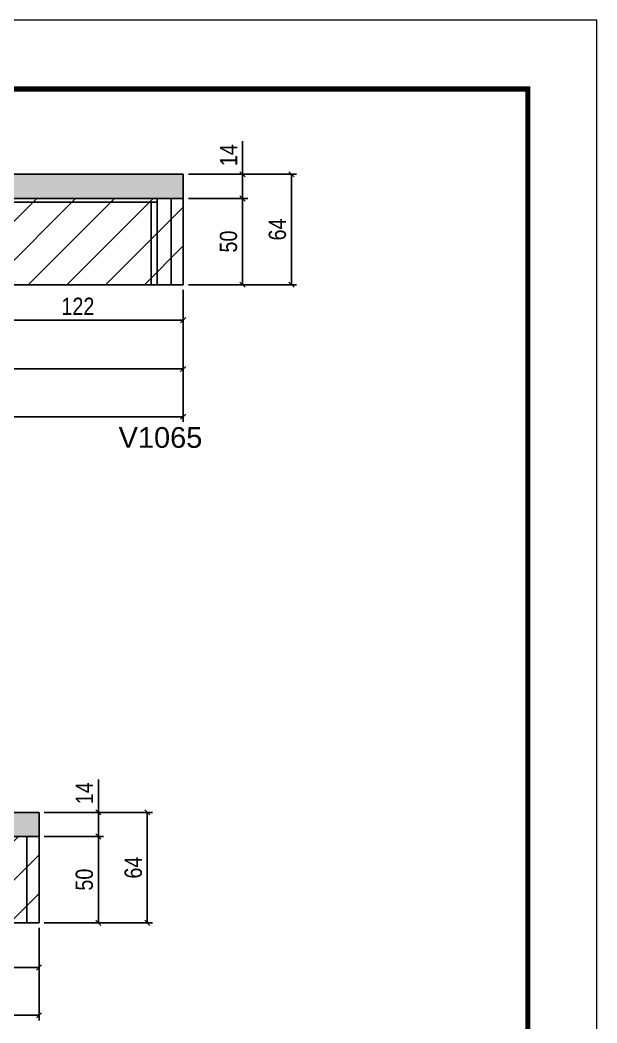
# Model space of a CAD drawing. Extents: x 3309 to 9563, y -2522 to 14608.
# Drawn here: x 7644 to 7978, y 12878 to 13459 of the extents above; entities that cross this region are included whole.
import ezdxf

# ---------------------------------------------------------------- set-up
doc = ezdxf.new("R2010")
doc.units = 0
doc.linetypes.add('DASHED', pattern=[0.75, 0.5, -0.25])
for name, color, linetype in [('5', 5, 'Continuous'), ('COTA', 241, 'Continuous'), ('Painéis', 200, 'Continuous'), ('SARR_2.2x7', 40, 'Continuous'), ('SARR_3.5x7', 81, 'Continuous')]:
    doc.layers.add(name, color=color, linetype=linetype)
for name, color, linetype, lineweight in [('Folhas', 255, 'Continuous', 9), ('Hachura', 251, 'Continuous', 9), ('SARRAFO DE PRESSAO', 251, 'DASHED', 9)]:
    doc.layers.add(name, color=color, linetype=linetype, lineweight=lineweight)
doc.styles.add('COTA TECNICA', font='techl___.ttf', dxfattribs={"height": 10})
doc.styles.get("Standard").update_dxf_attribs({"font": 'arial.ttf'})
doc.dimstyles.new('PAINEL', dxfattribs={"dimtxt": 10, "dimasz": 3, "dimexe": 3, "dimexo": 3, "dimgap": 3, "dimtad": 1, "dimdec": 1, "dimzin": 12, "dimdsep": 46, "dimtxsty": 'COTA TECNICA', "dimblk1": 'OBLIQUE', "dimblk2": 'OBLIQUE', "dimsah": 1, "dimcen": 0.9, "dimclrd": 4, "dimclre": 4, "dimclrt": 240, "dimadec": 1, "dimazin": 3, "dimtfac": 1, "dimtdec": 1, "dimtmove": 0, "dimatfit": 3, "dimfxl": 1, "dimtolj": 1, "dimtzin": 12, "dimarcsym": 0})

# ---------------------------------------------------------------- blocks, each defined once
blk = doc.blocks.new('9999999999')
at = {"layer": 'Folhas'}
blk.add_lwpolyline([(98138.98, 34190.21), (99623.98, 34190.21), (99623.98, 35240.21), (98138.98, 35240.21)], close=True, dxfattribs=at)
at = {"layer": 'Folhas', "color": 30, "const_width": 3}
blk.add_lwpolyline([(98213.98, 34230.21), (99583.98, 34230.21), (99583.98, 35200.21), (98213.98, 35200.21)], close=True, dxfattribs=at)
blk = doc.blocks.new('_Oblique')
at = {"color": 0, "linetype": 'ByBlock', "lineweight": -2}
blk.add_line((-0.5, -0.5), (0.5, 0.5), dxfattribs=at)
blk = doc.blocks.new('*D62')
at = {"layer": 'COTA', "color": 4, "linetype": 'ByBlock', "lineweight": -2, "transparency": 16777216}
for p, q in [((6993.69, 13302.9), (6993.69, 13226.38)), ((7738.19, 13302.9), (7738.19, 13226.38)), ((7738.19, 13229.38), (6993.69, 13229.38))]:
    blk.add_line(p, q, dxfattribs=at)
at = {"layer": 'Defpoints', "color": 0, "linetype": 'ByBlock', "transparency": 16777216}
for p in [(6993.69, 13305.9), (7738.19, 13305.9), (6993.69, 13229.38)]:
    blk.add_point(p, dxfattribs=at)
at = {"layer": 'COTA', "color": 4, "linetype": 'ByBlock', "lineweight": -2, "transparency": 16777216, "xscale": 3, "yscale": 3, "zscale": 3, "rotation": 180}
blk.add_blockref('_Oblique', (6993.69, 13229.38), dxfattribs=at)
at = {"layer": 'COTA', "color": 4, "linetype": 'ByBlock', "lineweight": -2, "transparency": 16777216, "xscale": 3, "yscale": 3, "zscale": 3}
blk.add_blockref('_Oblique', (7738.19, 13229.38), dxfattribs=at)
at = {"layer": 'COTA', "color": 240, "linetype": 'ByBlock', "transparency": 16777216, "insert": (7365.94, 13237.49), "char_height": 10, "attachment_point": 5, "style": 'COTA TECNICA'}
blk.add_mtext('\\A1;744.5', dxfattribs=at)
blk = doc.blocks.new('*D61')
at = {"layer": 'COTA', "color": 4, "lineweight": -2, "transparency": 16777216}
for p, q in [((7741.19, 13369.9), (7803.91, 13369.9)), ((7800.91, 13369.9), (7800.91, 13305.9)), ((7741.19, 13305.9), (7803.91, 13305.9))]:
    blk.add_line(p, q, dxfattribs=at)
at = {"layer": 'Defpoints', "color": 0, "transparency": 16777216}
for p in [(7738.19, 13369.9, 0), (7738.19, 13305.9, 0), (7800.91, 13305.9)]:
    blk.add_point(p, dxfattribs=at)
at = {"layer": 'COTA', "color": 4, "lineweight": -2, "transparency": 16777216, "xscale": 3, "yscale": 3, "zscale": 3}
for p, rotation in [((7800.91, 13369.9), 90), ((7800.91, 13305.9), 270)]:
    blk.add_blockref('_Oblique', p, dxfattribs=dict(at, rotation=rotation))
at = {"layer": 'COTA', "color": 240, "transparency": 16777216, "insert": (7792.81, 13337.9), "char_height": 10, "attachment_point": 5, "rotation": 90, "style": 'COTA TECNICA'}
blk.add_mtext('\\A1;64', dxfattribs=at)
blk = doc.blocks.new('*D63')
at = {"layer": 'COTA', "color": 4, "lineweight": -2, "transparency": 16777216}
for p, q in [((7481.69, 13302.9), (7481.69, 13254.09)), ((7738.19, 13302.9), (7738.19, 13254.09)), ((7481.69, 13257.09), (7738.19, 13257.09))]:
    blk.add_line(p, q, dxfattribs=at)
at = {"layer": 'Defpoints', "color": 0, "transparency": 16777216}
for p in [(7481.69, 13305.9, 0), (7738.19, 13305.9, 0), (7738.19, 13257.09)]:
    blk.add_point(p, dxfattribs=at)
at = {"layer": 'COTA', "color": 4, "lineweight": -2, "transparency": 16777216, "xscale": 3, "yscale": 3, "zscale": 3, "rotation": 180}
blk.add_blockref('_Oblique', (7481.69, 13257.09), dxfattribs=at)
at = {"layer": 'COTA', "color": 4, "lineweight": -2, "transparency": 16777216, "xscale": 3, "yscale": 3, "zscale": 3}
blk.add_blockref('_Oblique', (7738.19, 13257.09), dxfattribs=at)
at = {"layer": 'COTA', "color": 240, "transparency": 16777216, "insert": (7609.94, 13265.2), "char_height": 10, "attachment_point": 5, "style": 'COTA TECNICA'}
blk.add_mtext('\\A1;256.5', dxfattribs=at)
blk = doc.blocks.new('*D64')
at = {"layer": 'COTA', "color": 4, "lineweight": -2, "transparency": 16777216}
for p, q in [((7741.19, 13355.9), (7775.55, 13355.9)), ((7772.55, 13355.9), (7772.55, 13305.9)), ((7741.19, 13305.9), (7775.55, 13305.9))]:
    blk.add_line(p, q, dxfattribs=at)
at = {"layer": 'Defpoints', "color": 0, "transparency": 16777216}
for p in [(7738.19, 13355.9, 0), (7738.19, 13305.9, 0), (7772.55, 13305.9)]:
    blk.add_point(p, dxfattribs=at)
at = {"layer": 'COTA', "color": 4, "lineweight": -2, "transparency": 16777216, "xscale": 3, "yscale": 3, "zscale": 3}
for p, rotation in [((7772.55, 13355.9), 90), ((7772.55, 13305.9), 270)]:
    blk.add_blockref('_Oblique', p, dxfattribs=dict(at, rotation=rotation))
at = {"layer": 'COTA', "color": 240, "transparency": 16777216, "insert": (7764.44, 13330.9), "char_height": 10, "attachment_point": 5, "rotation": 90, "style": 'COTA TECNICA'}
blk.add_mtext('\\A1;50', dxfattribs=at)
blk = doc.blocks.new('*D65')
at = {"layer": 'COTA', "color": 4, "lineweight": -2, "transparency": 16777216}
for p, q in [((7772.55, 13369.9), (7772.55, 13389.02)), ((7741.19, 13369.9), (7775.55, 13369.9)), ((7772.55, 13355.9), (7772.55, 13369.9)), ((7741.19, 13355.9), (7775.55, 13355.9))]:
    blk.add_line(p, q, dxfattribs=at)
at = {"layer": 'Defpoints', "color": 0, "transparency": 16777216}
for p in [(7738.19, 13369.9, 0), (7772.55, 13369.9), (7738.19, 13355.9, 0)]:
    blk.add_point(p, dxfattribs=at)
at = {"layer": 'COTA', "color": 4, "lineweight": -2, "transparency": 16777216, "xscale": 3, "yscale": 3, "zscale": 3}
for p, rotation in [((7772.55, 13369.9), 90), ((7772.55, 13355.9), 270)]:
    blk.add_blockref('_Oblique', p, dxfattribs=dict(at, rotation=rotation))
at = {"layer": 'COTA', "color": 240, "transparency": 16777216, "insert": (7764.48, 13380.96), "char_height": 10, "attachment_point": 5, "rotation": 90, "style": 'COTA TECNICA'}
blk.add_mtext('\\A1;14', dxfattribs=at)
blk = doc.blocks.new('*D67')
at = {"layer": 'COTA', "color": 4, "lineweight": -2, "transparency": 16777216}
for p, q in [((7616.19, 13302.9), (7616.19, 13282.32)), ((7738.19, 13302.9), (7738.19, 13282.32)), ((7616.19, 13285.32), (7738.19, 13285.32))]:
    blk.add_line(p, q, dxfattribs=at)
at = {"layer": 'Defpoints', "color": 0, "transparency": 16777216}
for p in [(7616.19, 13305.9, 0), (7738.19, 13305.9, 0), (7738.19, 13285.32)]:
    blk.add_point(p, dxfattribs=at)
at = {"layer": 'COTA', "color": 4, "lineweight": -2, "transparency": 16777216, "xscale": 3, "yscale": 3, "zscale": 3, "rotation": 180}
blk.add_blockref('_Oblique', (7616.19, 13285.32), dxfattribs=at)
at = {"layer": 'COTA', "color": 4, "lineweight": -2, "transparency": 16777216, "xscale": 3, "yscale": 3, "zscale": 3}
blk.add_blockref('_Oblique', (7738.19, 13285.32), dxfattribs=at)
at = {"layer": 'COTA', "color": 240, "transparency": 16777216, "insert": (7677.19, 13293.38), "char_height": 10, "attachment_point": 5, "style": 'COTA TECNICA'}
blk.add_mtext('\\A1;122', dxfattribs=at)
blk = doc.blocks.new('*D82')
at = {"layer": 'COTA', "color": 4, "linetype": 'ByBlock', "lineweight": -2, "transparency": 16777216}
for p, q in [((6993.69, 12933.08), (6993.69, 12879.45)), ((7654.69, 12933.08), (7654.69, 12879.45)), ((7654.69, 12882.45), (6993.69, 12882.45))]:
    blk.add_line(p, q, dxfattribs=at)
at = {"layer": 'Defpoints', "color": 0, "linetype": 'ByBlock', "transparency": 16777216}
for p in [(6993.69, 12936.08), (7654.69, 12936.08), (6993.69, 12882.45)]:
    blk.add_point(p, dxfattribs=at)
at = {"layer": 'COTA', "color": 4, "linetype": 'ByBlock', "lineweight": -2, "transparency": 16777216, "xscale": 3, "yscale": 3, "zscale": 3, "rotation": 180}
blk.add_blockref('_Oblique', (6993.69, 12882.45), dxfattribs=at)
at = {"layer": 'COTA', "color": 4, "linetype": 'ByBlock', "lineweight": -2, "transparency": 16777216, "xscale": 3, "yscale": 3, "zscale": 3}
blk.add_blockref('_Oblique', (7654.69, 12882.45), dxfattribs=at)
at = {"layer": 'COTA', "color": 240, "linetype": 'ByBlock', "transparency": 16777216, "insert": (7324.19, 12890.56), "char_height": 10, "attachment_point": 5, "style": 'COTA TECNICA'}
blk.add_mtext('\\A1;661', dxfattribs=at)
blk = doc.blocks.new('*D81')
at = {"layer": 'COTA', "color": 4, "lineweight": -2, "transparency": 16777216}
for p, q in [((7657.69, 13000.08), (7720.41, 13000.08)), ((7717.41, 13000.08), (7717.41, 12936.08)), ((7657.69, 12936.08), (7720.41, 12936.08))]:
    blk.add_line(p, q, dxfattribs=at)
at = {"layer": 'Defpoints', "color": 0, "transparency": 16777216}
for p in [(7654.69, 13000.08, 0), (7654.69, 12936.08, 0), (7717.41, 12936.08)]:
    blk.add_point(p, dxfattribs=at)
at = {"layer": 'COTA', "color": 4, "lineweight": -2, "transparency": 16777216, "xscale": 3, "yscale": 3, "zscale": 3}
for p, rotation in [((7717.41, 13000.08), 90), ((7717.41, 12936.08), 270)]:
    blk.add_blockref('_Oblique', p, dxfattribs=dict(at, rotation=rotation))
at = {"layer": 'COTA', "color": 240, "transparency": 16777216, "insert": (7709.31, 12968.08), "char_height": 10, "attachment_point": 5, "rotation": 90, "style": 'COTA TECNICA'}
blk.add_mtext('\\A1;64', dxfattribs=at)
blk = doc.blocks.new('*D83')
at = {"layer": 'COTA', "color": 4, "lineweight": -2, "transparency": 16777216}
for p, q in [((7481.69, 12933.08), (7481.69, 12907.16)), ((7654.69, 12933.08), (7654.69, 12907.16)), ((7481.69, 12910.16), (7654.69, 12910.16))]:
    blk.add_line(p, q, dxfattribs=at)
at = {"layer": 'Defpoints', "color": 0, "transparency": 16777216}
for p in [(7481.69, 12936.08, 0), (7654.69, 12936.08, 0), (7654.69, 12910.16)]:
    blk.add_point(p, dxfattribs=at)
at = {"layer": 'COTA', "color": 4, "lineweight": -2, "transparency": 16777216, "xscale": 3, "yscale": 3, "zscale": 3, "rotation": 180}
blk.add_blockref('_Oblique', (7481.69, 12910.16), dxfattribs=at)
at = {"layer": 'COTA', "color": 4, "lineweight": -2, "transparency": 16777216, "xscale": 3, "yscale": 3, "zscale": 3}
blk.add_blockref('_Oblique', (7654.69, 12910.16), dxfattribs=at)
at = {"layer": 'COTA', "color": 240, "transparency": 16777216, "insert": (7568.19, 12918.38), "char_height": 10, "attachment_point": 5, "style": 'COTA TECNICA'}
blk.add_mtext('\\A1;173', dxfattribs=at)
blk = doc.blocks.new('*D84')
at = {"layer": 'COTA', "color": 4, "lineweight": -2, "transparency": 16777216}
for p, q in [((7657.69, 12986.08), (7692.05, 12986.08)), ((7689.05, 12986.08), (7689.05, 12936.08)), ((7657.69, 12936.08), (7692.05, 12936.08))]:
    blk.add_line(p, q, dxfattribs=at)
at = {"layer": 'Defpoints', "color": 0, "transparency": 16777216}
for p in [(7654.69, 12986.08, 0), (7654.69, 12936.08, 0), (7689.05, 12936.08)]:
    blk.add_point(p, dxfattribs=at)
at = {"layer": 'COTA', "color": 4, "lineweight": -2, "transparency": 16777216, "xscale": 3, "yscale": 3, "zscale": 3}
for p, rotation in [((7689.05, 12986.08), 90), ((7689.05, 12936.08), 270)]:
    blk.add_blockref('_Oblique', p, dxfattribs=dict(at, rotation=rotation))
at = {"layer": 'COTA', "color": 240, "transparency": 16777216, "insert": (7680.94, 12961.08), "char_height": 10, "attachment_point": 5, "rotation": 90, "style": 'COTA TECNICA'}
blk.add_mtext('\\A1;50', dxfattribs=at)
blk = doc.blocks.new('*D85')
at = {"layer": 'COTA', "color": 4, "lineweight": -2, "transparency": 16777216}
for p, q in [((7689.05, 13000.08), (7689.05, 13019.19)), ((7657.69, 13000.08), (7692.05, 13000.08)), ((7689.05, 12986.08), (7689.05, 13000.08)), ((7657.69, 12986.08), (7692.05, 12986.08))]:
    blk.add_line(p, q, dxfattribs=at)
at = {"layer": 'Defpoints', "color": 0, "transparency": 16777216}
for p in [(7654.69, 13000.08, 0), (7689.05, 13000.08), (7654.69, 12986.08, 0)]:
    blk.add_point(p, dxfattribs=at)
at = {"layer": 'COTA', "color": 4, "lineweight": -2, "transparency": 16777216, "xscale": 3, "yscale": 3, "zscale": 3}
for p, rotation in [((7689.05, 13000.08), 90), ((7689.05, 12986.08), 270)]:
    blk.add_blockref('_Oblique', p, dxfattribs=dict(at, rotation=rotation))
at = {"layer": 'COTA', "color": 240, "transparency": 16777216, "insert": (7680.98, 13011.14), "char_height": 10, "attachment_point": 5, "rotation": 90, "style": 'COTA TECNICA'}
blk.add_mtext('\\A1;14', dxfattribs=at)

msp = doc.modelspace()

# ---------------------------------------------------------------- hatches: boundary and pattern name
at = {"layer": 'COTA'}
h = msp.add_hatch(dxfattribs=at)
h.set_pattern_fill('AR-CONC', color=256, scale=0.03)
h.set_pattern_definition([(50, (66.9506, 93.8925), (5.4655401, -0.4781726), [0.5715, -6.2865]), (355, (66.9506, 93.8925), (-1.0573026, 5.7317054), [0.4572, -5.0292175]), (100.451445, (67.406, 93.8527), (4.4082374, 5.2535326), [0.4857003, -5.3427073]), (46.1842, (66.9506, 95.4165), (8.1323712, -1.2612698), [0.85725, -9.42975]), (96.63556, (67.628, 95.3114), (7.122124, 7.4227837), [0.7285507, -8.0140682]), (351.18415, (66.951, 95.4165), (7.122124, 7.4227837), [0.685799, -7.543792]), (21, (67.7126, 95.0355), (4.5484317, -3.067956), [0.5715, -6.2865]), (326, (67.7126, 95.0355), (1.8540609, 5.525639), [0.4572, -5.0292]), (71.451445, (68.0916, 94.78), (6.4024926, 2.457683), [0.4857003, -5.3426981]), (37.5, (66.9506, 93.8925), (0.0926581, 2.53665117), [0, -4.96824, 0, -5.1054, 0, -5.04825]), (7.5, (66.9506, 93.8925), (2.00458988, 3.00541724), [0, -2.91084, 0, -4.85394, 0, -1.92405]), (327.5, (65.2514, 93.8925), (4.06771786, -0.17186232), [0, -1.905, 0, -5.9436, 0, -7.8867]), (317.5, (64.4894, 93.8925), (4.44387544, 0.7627947), [0, -2.4765, 0, -3.94716, 0, -5.6007])])
h.paths.add_polyline_path([(6993.69, 13369.9), (6993.69, 13355.9), (7738.19, 13355.9), (7738.19, 13369.9)])
h = msp.add_hatch(dxfattribs=at)
h.set_pattern_fill('AR-CONC', color=256, scale=0.03)
h.set_pattern_definition([(50, (66.9506, -275.9285), (5.4655401, -0.4781726), [0.5715, -6.2865]), (355, (66.9506, -275.9285), (-1.0573026, 5.7317054), [0.4572, -5.0292175]), (100.451445, (67.406, -275.9683), (4.4082374, 5.2535326), [0.4857003, -5.3427073]), (46.1842, (66.9506, -274.4045), (8.1323712, -1.2612698), [0.85725, -9.42975]), (96.63556, (67.628, -274.5096), (7.122124, 7.4227837), [0.7285507, -8.0140682]), (351.18415, (66.951, -274.4045), (7.122124, 7.4227837), [0.685799, -7.543792]), (21, (67.7126, -274.7855), (4.5484317, -3.067956), [0.5715, -6.2865]), (326, (67.7126, -274.7855), (1.8540609, 5.525639), [0.4572, -5.0292]), (71.451445, (68.0916, -275.041), (6.4024926, 2.457683), [0.4857003, -5.3426981]), (37.5, (66.9506, -275.9285), (0.0926581, 2.53665117), [0, -4.96824, 0, -5.1054, 0, -5.04825]), (7.5, (66.9506, -275.9285), (2.00458988, 3.00541724), [0, -2.91084, 0, -4.85394, 0, -1.92405]), (327.5, (65.2514, -275.9285), (4.06771786, -0.17186232), [0, -1.905, 0, -5.9436, 0, -7.8867]), (317.5, (64.4894, -275.9285), (4.44387544, 0.7627947), [0, -2.4765, 0, -3.94716, 0, -5.6007])])
h.paths.add_polyline_path([(7654.69, 12986.08), (7654.69, 13000.08), (6993.69, 13000.08), (6993.69, 12986.08)])
at = {"layer": 'Hachura'}
h = msp.add_hatch(dxfattribs=at)
h.set_pattern_fill('ANSI31', color=256, scale=5)
h.paths.add_polyline_path([(7237.69, 13355.9), (6993.69, 13355.9), (6993.69, 13305.9), (7237.69, 13305.9)])
h.paths.add_polyline_path([(7481.69, 13355.9), (7237.69, 13355.9), (7237.69, 13305.9), (7481.69, 13305.9)])
h.paths.add_polyline_path([(7616.19, 13355.9), (7481.69, 13355.9), (7481.69, 13305.9), (7616.19, 13305.9)])
h.paths.add_polyline_path([(7738.19, 13355.9), (7616.19, 13355.9), (7616.19, 13305.9), (7738.19, 13305.9)])
h = msp.add_hatch(dxfattribs=at)
h.set_pattern_fill('ANSI31', color=256, scale=5)
h.paths.add_polyline_path([(7237.69, 12986.08), (6993.69, 12986.08), (6993.69, 12936.08), (7237.69, 12936.08)])
h.paths.add_polyline_path([(7481.69, 12986.08), (7237.69, 12986.08), (7237.69, 12936.08), (7481.69, 12936.08)])
h.paths.add_polyline_path([(7654.69, 12986.08), (7481.69, 12986.08), (7481.69, 12936.08), (7654.69, 12936.08)])

# ---------------------------------------------------------------- linework, layer by layer
at = {"layer": 'COTA'}
for p, q in [((6993.69, 13369.9, 0), (7738.19, 13369.9, 0)), ((7738.19, 13355.9, 0), (7738.19, 13369.9, 0)), ((6993.69, 13000.08, 0), (7654.69, 13000.08, 0)), ((7654.69, 12986.08, 0), (7654.69, 13000.08, 0))]:
    msp.add_line(p, q, dxfattribs=at)
at = {"layer": 'Painéis', "linetype": 'ByBlock'}
for p, q in [((7738.19, 13355.9, 0), (6993.69, 13355.9, 0)), ((7738.19, 13305.9, 0), (7738.19, 13355.9, 0)), ((7738.19, 13305.9, 0), (6993.69, 13305.9, 0)), ((7654.69, 12986.08, 0), (6993.69, 12986.08, 0)), ((7654.69, 12936.08, 0), (7654.69, 12986.08, 0)), ((7654.69, 12936.08, 0), (6993.69, 12936.08, 0))]:
    msp.add_line(p, q, dxfattribs=at)
at = {"layer": 'SARR_2.2x7', "linetype": 'Continuous'}
for p, q in [((7723.19, 13353.7, 0), (7481.69, 13353.7, 0)), ((7731.19, 13305.9, 0), (7731.19, 13355.9, 0)), ((7647.69, 12936.08, 0), (7647.69, 12986.08, 0))]:
    msp.add_line(p, q, dxfattribs=at)
at = {"layer": 'SARR_3.5x7'}
for p, q in [((7719.69, 13353.7, 0), (7719.69, 13305.9, 0)), ((7723.19, 13355.9, 0), (7723.19, 13305.9, 0))]:
    msp.add_line(p, q, dxfattribs=at)

# ---------------------------------------------------------------- block references
at = {"layer": 'SARRAFO DE PRESSAO', "color": 6, "linetype": 'ByBlock'}
msp.add_blockref('9999999999', (-91646.11, -21780.92), dxfattribs=at)

# ---------------------------------------------------------------- texts
at = {"layer": '5', "linetype": 'Continuous'}
msp.add_text('V1065', height=12, rotation=0.00004, dxfattribs=at).set_placement((7700.79, 13211.37, 0))

# ---------------------------------------------------------------- dimensions: what is measured, and where the dimension line sits
at = {"layer": 'COTA'}
for base, p1, p2, picture, middle in [((7772.55, 13369.9), (7738.19, 13355.9, 0), (7738.19, 13369.9, 0), '*D65', (7764.48, 13380.96)), ((7800.91, 13305.9), (7738.19, 13369.9, 0), (7738.19, 13305.9, 0), '*D61', (7792.81, 13337.9)), ((7772.55, 13305.9), (7738.19, 13355.9, 0), (7738.19, 13305.9, 0), '*D64', (7764.44, 13330.9)), ((7689.05, 13000.08, 0), (7654.69, 12986.08, 0), (7654.69, 13000.08, 0), '*D85', (7680.98, 13011.14, 0)), ((7717.41, 12936.08, 0), (7654.69, 13000.08, 0), (7654.69, 12936.08, 0), '*D81', (7709.31, 12968.08, 0)), ((7689.05, 12936.08, 0), (7654.69, 12986.08, 0), (7654.69, 12936.08, 0), '*D84', (7680.94, 12961.08, 0))]:
    dim = msp.add_linear_dim(base=base, p1=p1, p2=p2, angle=90, dimstyle='PAINEL', dxfattribs=at)
    dim.commit()
    dim.dimension.update_dxf_attribs({"geometry": picture, "text_midpoint": middle})
at = {"layer": 'COTA', "linetype": 'ByBlock'}
for base, p1, p2, picture, middle in [((6993.69, 13229.38, 0), (7738.19, 13305.9, 0), (6993.69, 13305.9, 0), '*D62', (7365.94, 13237.49, 0)), ((6993.69, 12882.45, 0), (7654.69, 12936.08, 0), (6993.69, 12936.08, 0), '*D82', (7324.19, 12890.56, 0))]:
    dim = msp.add_linear_dim(base=base, p1=p1, p2=p2, angle=180, dimstyle='PAINEL', dxfattribs=at)
    dim.commit()
    dim.dimension.update_dxf_attribs({"geometry": picture, "text_midpoint": middle})
at = {"layer": 'COTA'}
for base, p1, p2, picture, middle in [((7738.19, 13257.09), (7481.69, 13305.9, 0), (7738.19, 13305.9, 0), '*D63', (7609.94, 13265.2)), ((7654.69, 12910.16, 0), (7481.69, 12936.08, 0), (7654.69, 12936.08, 0), '*D83', (7568.19, 12918.38, 0))]:
    dim = msp.add_linear_dim(base=base, p1=p1, p2=p2, dimstyle='PAINEL', dxfattribs=at)
    dim.commit()
    dim.dimension.update_dxf_attribs({"geometry": picture, "text_midpoint": middle})
dim = msp.add_linear_dim(base=(7738.19, 13285.32), p1=(7616.19, 13305.9, 0), p2=(7738.19, 13305.9, 0), dimstyle='PAINEL', override={"dimtmove": 1}, dxfattribs=at)
dim.commit()
dim.dimension.update_dxf_attribs({"geometry": '*D67', "text_midpoint": (7677.19, 13293.38)})

doc.saveas('drawing.dxf')
